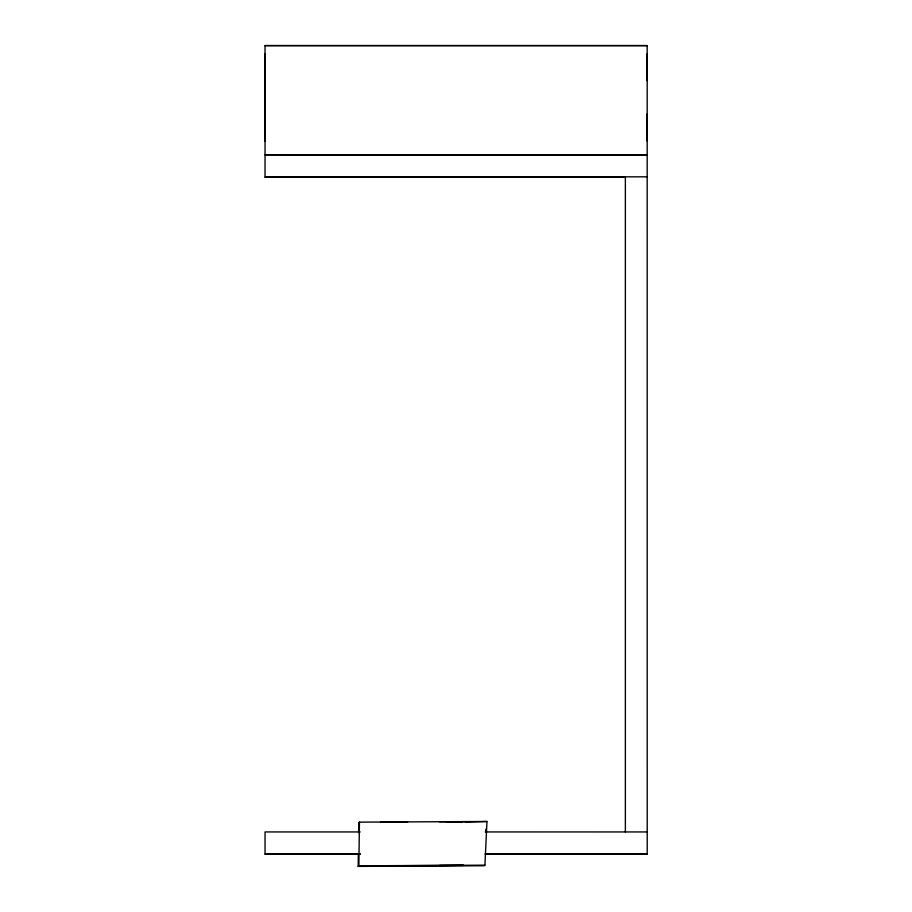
<?xml version="1.0" encoding="UTF-8"?>
<svg xmlns="http://www.w3.org/2000/svg" width="912" height="912" viewBox="0 0 912 912"><rect width="100%" height="100%" fill="white"/><g stroke="black" fill="none" stroke-linecap="round" stroke-linejoin="round"><path stroke-width="1.37" d="M625.37 831.949L625.37 176.825L265.05 177.156L265.027 45.6L647.178 45.6L265.027 45.6M485.252 854.134L647.212 854.134L647.178 45.6M358.61 832.588L358.735 822.727L359.431 822.145L486.962 821.484L484.922 865.169L484.226 865.75L358.177 866.4L358.336 853.723M358.177 866.4L358.872 865.83L359.431 822.145M485.811 831.926L485.948 829.111M486.962 821.484L465.017 822.168M446.185 821.826L463.387 821.678L439.31 821.758M398.259 865.648L381.056 865.796L463.615 865.363L439.538 865.431M407.596 821.917L380.828 822.122L404.905 822.054M358.872 865.83L484.922 865.169M647.201 154.972L265.027 154.789L647.212 155.325M647.201 176.825L265.05 177.156M360.24 854.134L265.05 854.134L265.05 831.938L360.229 831.938M485.252 831.938L647.201 831.949M360.229 853.769L265.05 854.134M485.252 853.769L647.212 854.134M647.189 53.603L647.201 80.735M647.201 141.018L647.189 113.886M264.811 80.735L264.799 53.603L264.811 141.018L264.788 113.886"/></g></svg>
